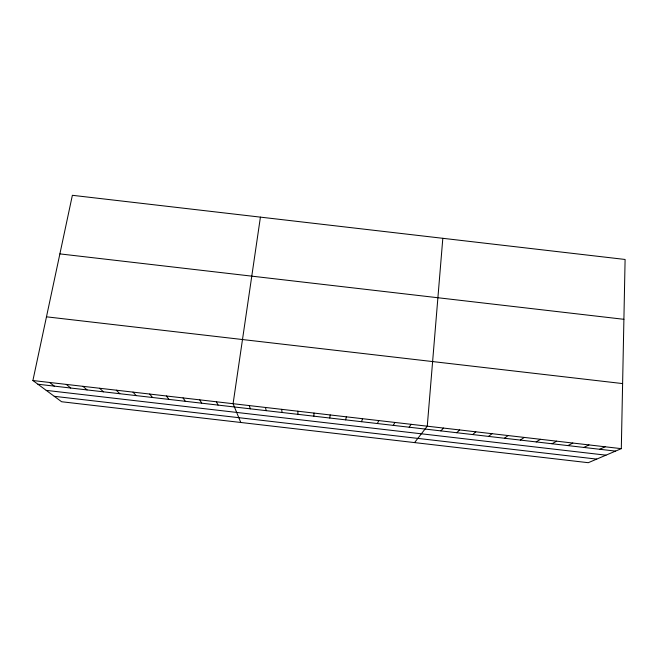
<?xml version="1.0" encoding="UTF-8"?>
<svg xmlns="http://www.w3.org/2000/svg" width="658" height="658" viewBox="0 0 658 658"><rect width="100%" height="100%" fill="white"/><g stroke="black" fill="none" stroke-linecap="round" stroke-linejoin="round"><path stroke-width="0.99" d="M621.308 448.657L625.1 259.466L72.372 195.303L32.9 380.53L61.605 401.742L588.285 462.697L621.308 448.657L32.9 380.53M313.874 416.177L314.014 413.076M442.818 238.303L427.264 426.187L414.581 442.595M329.757 418.019L330.193 414.951M260.42 217.132L233.088 403.708L240.779 422.477M345.639 419.862L346.371 416.827M361.522 421.696L362.55 418.702M377.404 423.538L378.728 420.569M393.287 425.372L394.907 422.444M409.169 427.215L411.086 424.32M440.934 430.891L443.434 428.062M456.808 432.725L459.613 429.937M472.683 434.568L475.783 431.804M488.565 436.402L491.962 433.68M504.439 438.244L508.132 435.555M520.313 440.079L524.303 437.422M536.188 441.921L540.473 439.297M552.062 443.755L556.643 441.164M567.936 445.589L572.814 443.04M583.81 447.432L588.976 444.915M599.677 449.266L605.146 446.782M59.886 253.889L623.899 319.311M46.479 316.819L622.616 383.581M37.909 384.231L615.551 451.108M46.216 390.375L605.985 455.171M54.26 396.313L596.732 459.103M49.589 382.462L54.293 386.131M66.277 384.395L70.669 388.023M82.957 386.328L87.053 389.923M99.646 388.261L103.429 391.823M116.326 390.194L119.805 393.714M133.015 392.127L136.19 395.614M149.695 394.052L152.566 397.506M166.375 395.984L168.942 399.406M183.056 397.917L185.309 401.298M199.736 399.85L201.685 403.19M216.408 401.775L218.061 405.089M249.275 405.583L250.32 408.824M265.462 407.458L266.21 410.666M281.64 409.334L282.101 412.5M297.827 411.201L297.984 414.343"/></g></svg>
